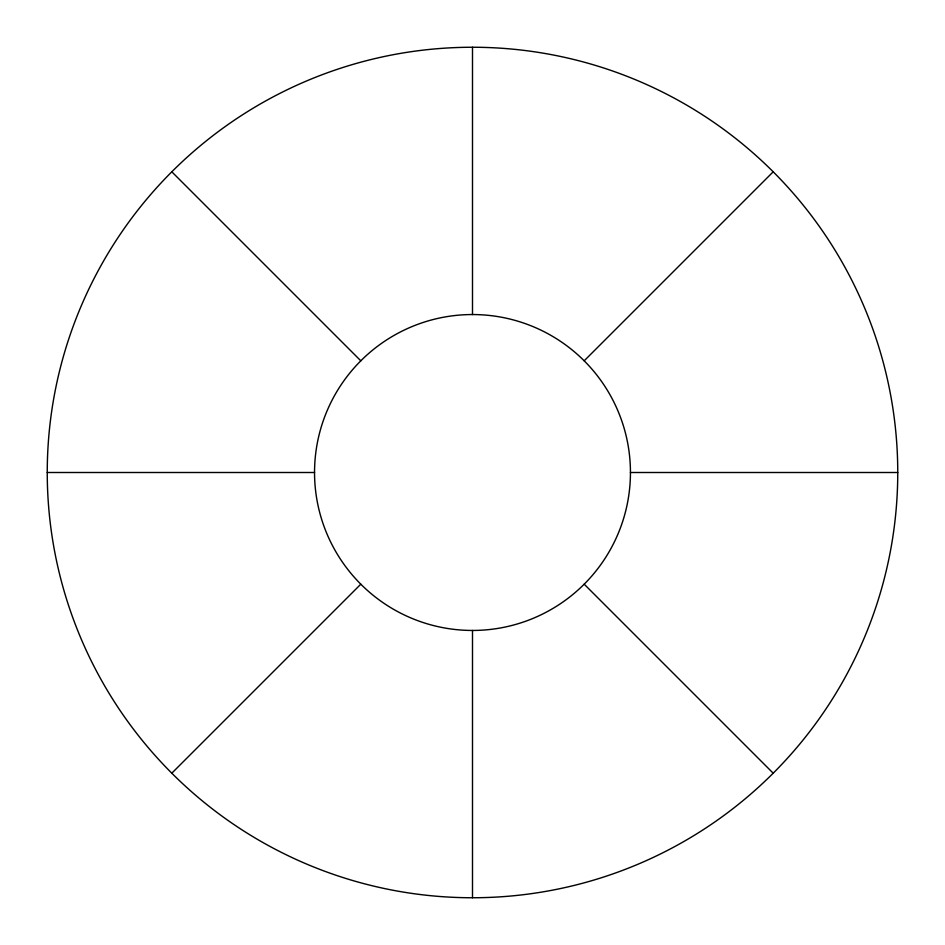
<?xml version="1.0" encoding="UTF-8"?>
<svg xmlns="http://www.w3.org/2000/svg" width="945" height="945" viewBox="0 0 945 945"><rect width="100%" height="100%" fill="white"/><g stroke="black" fill="none" stroke-linecap="round" stroke-linejoin="round"><path stroke-width="1.42" d="M171.801 773.199L360.813 584.187M584.187 360.813L773.199 171.801M47.25 472.5L314.555 472.5M630.445 472.5A157.945 157.945 0 0 1 393.522 609.289A157.945 157.945 0 0 1 393.522 335.711A157.945 157.945 0 0 1 630.445 472.5L897.75 472.5A425.25 425.25 0 0 1 259.875 840.778A425.25 425.25 0 0 1 259.875 104.222A425.25 425.25 0 0 1 897.75 472.5M171.801 171.801L360.813 360.813M584.187 584.187L773.199 773.199M472.5 47.25L472.5 314.555M472.5 630.445L472.5 897.75"/></g></svg>
